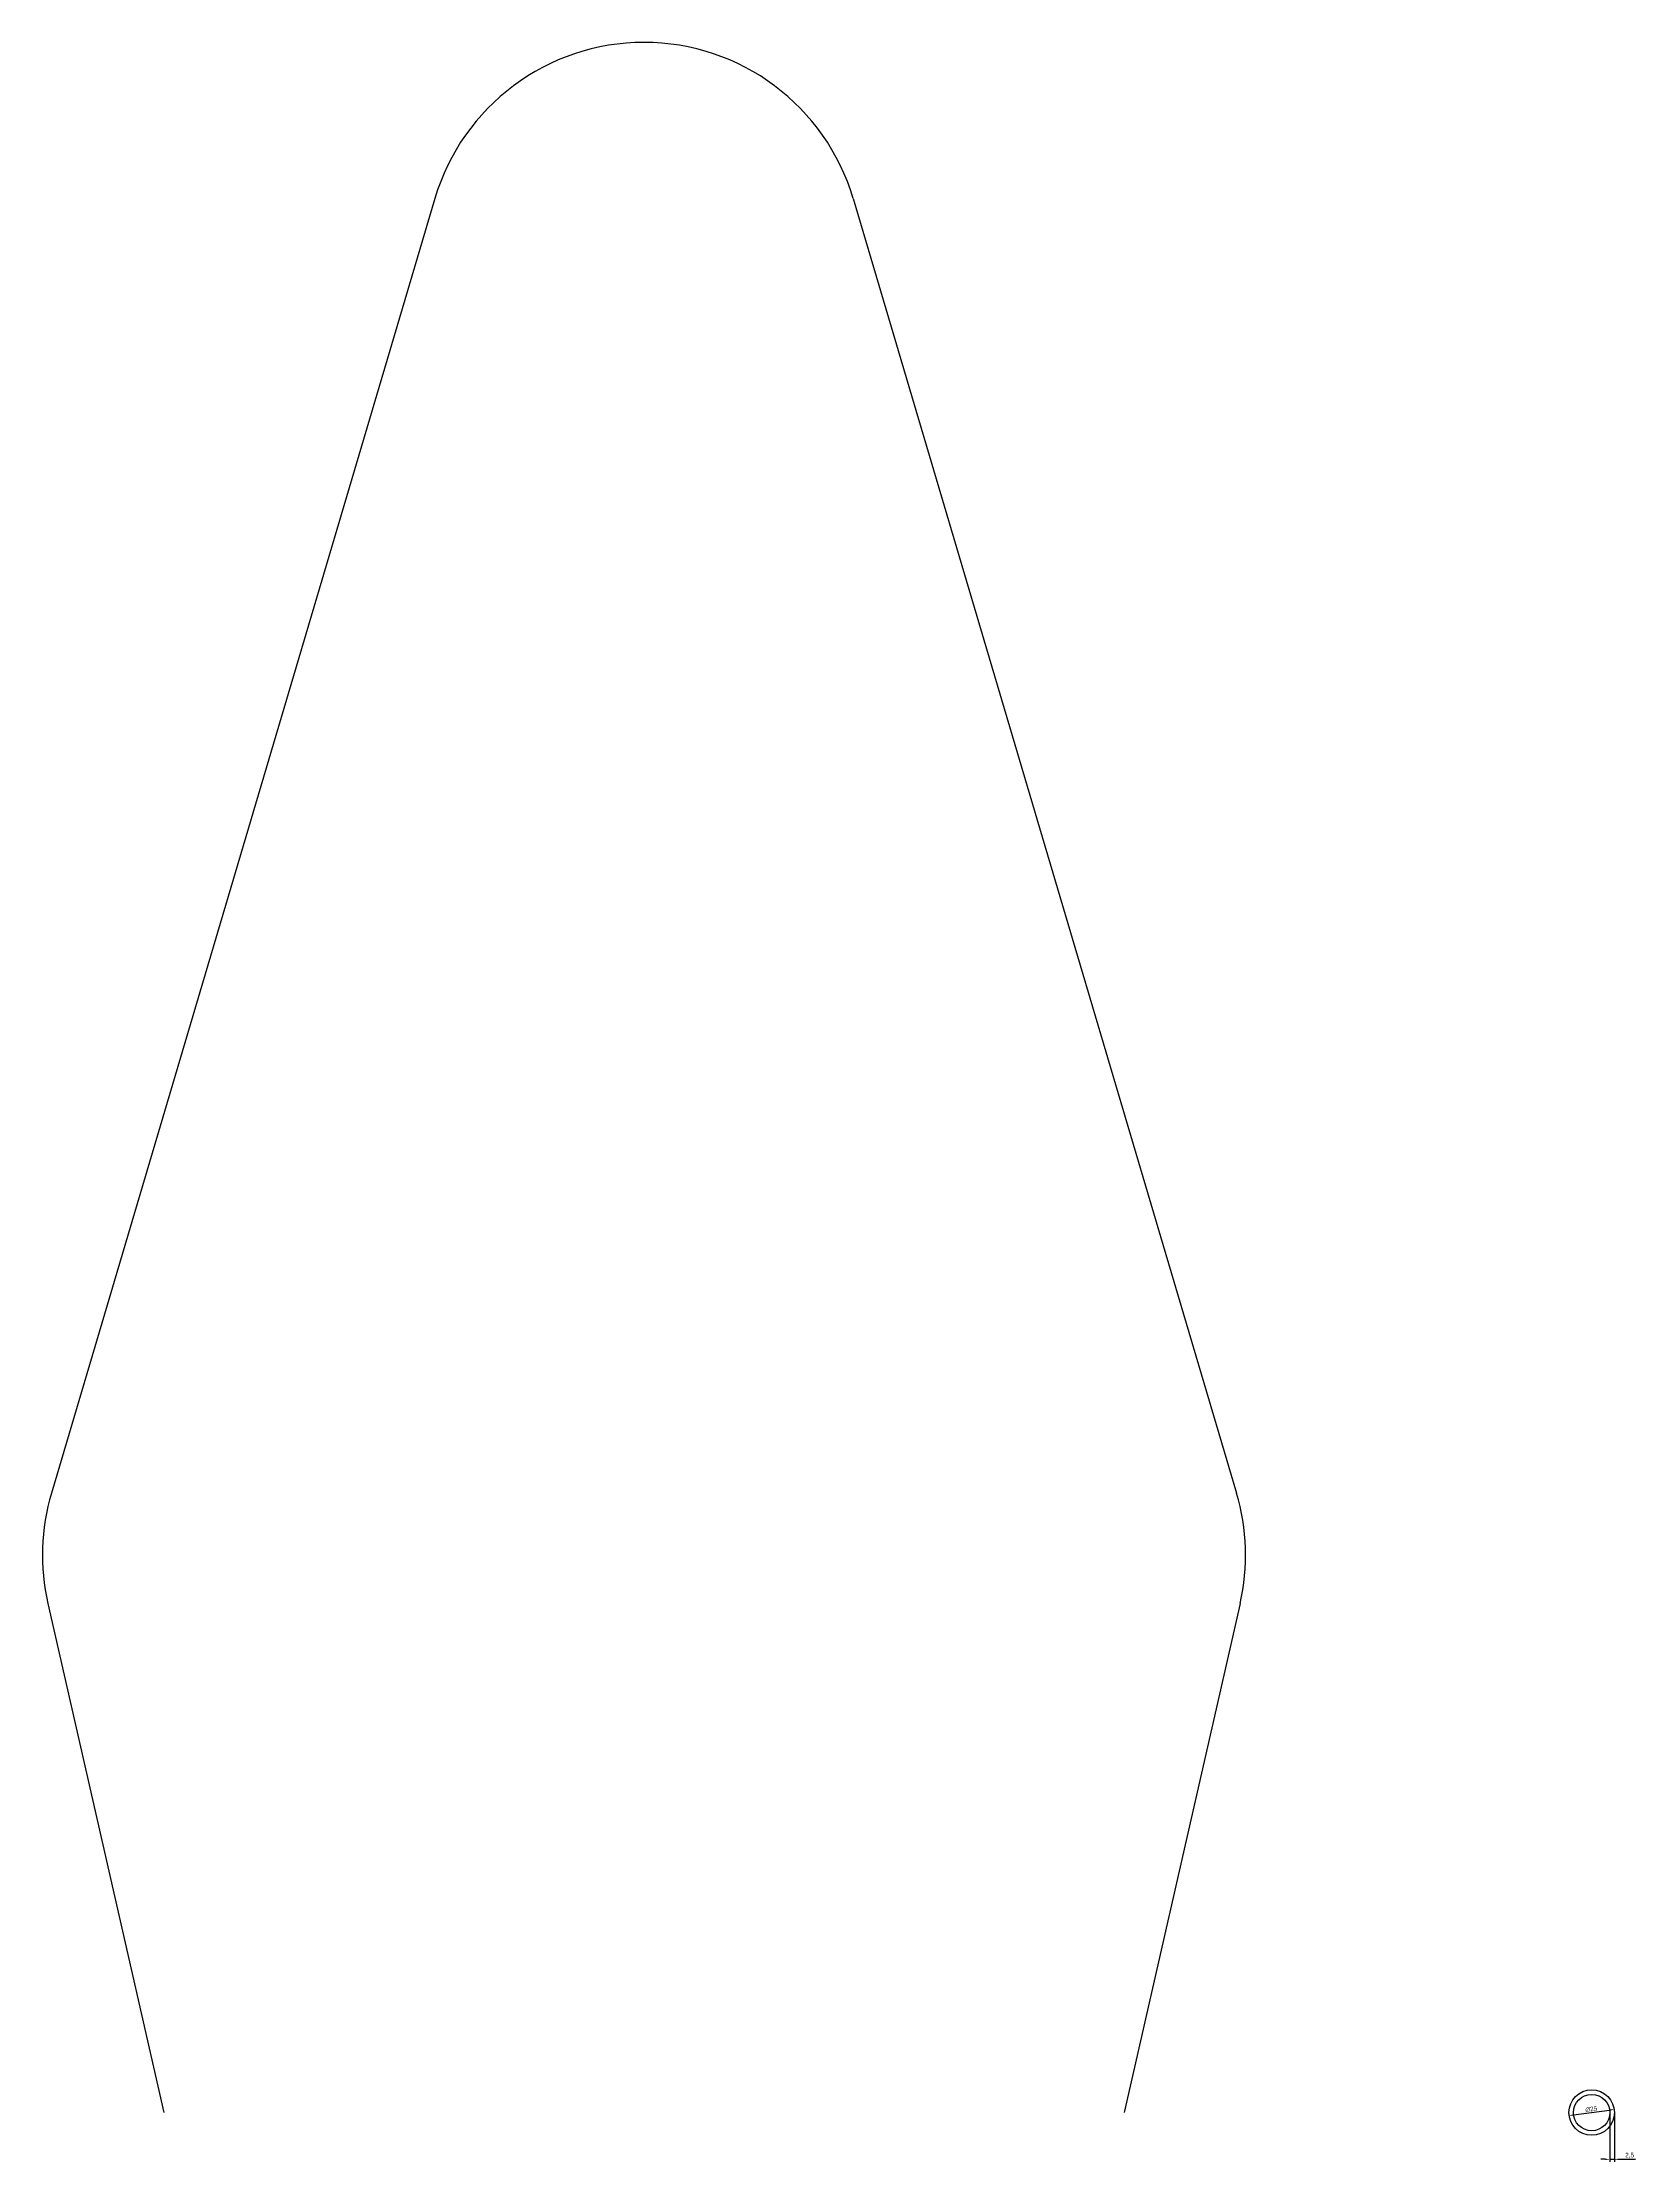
# Model space of a CAD drawing. Extents: x 264 to 1140, y -181 to 985.
import ezdxf

# ---------------------------------------------------------------- set-up
doc = ezdxf.new("R2010")
doc.units = 0
doc.dimstyles.get("Standard").update_dxf_attribs({"dimtxt": 0.18, "dimasz": 0.18, "dimexe": 0.18, "dimexo": 0.0625, "dimgap": 0.09, "dimtad": 0, "dimtih": 1, "dimtoh": 1, "dimdec": 4, "dimzin": 0, "dimdsep": 46, "dimtxsty": 'Standard', "dimcen": 0.09, "dimadec": 0, "dimazin": 0, "dimtfac": 1, "dimtdec": 4, "dimtofl": 0, "dimtmove": 0, "dimatfit": 3, "dimfxl": 1, "dimtolj": 1, "dimtzin": 0, "dimarcsym": 0})

# ---------------------------------------------------------------- blocks, each defined once
blk = doc.blocks.new('*D1')
at = {"color": 0, "lineweight": -2, "transparency": 16777216}
for p, q in [((1125.8, -154.5), (1125.8, -180.9)), ((1128.3, -154.5), (1128.3, -180.9)), ((1123.3, -179.6), (1120.8, -179.6)), ((1125.8, -179.6), (1128.3, -179.6)), ((1130.8, -179.6), (1140, -179.6))]:
    blk.add_line(p, q, dxfattribs=at)
at = {"color": 0, "transparency": 16777216}
for points in [[(1123.3, -179.2), (1123.3, -180), (1125.8, -179.6)], [(1130.8, -179.2), (1130.8, -180), (1128.3, -179.6)]]:
    blk.add_solid(points, dxfattribs=at)
at = {"layer": 'Defpoints', "color": 0, "transparency": 16777216}
for p in [(1125.8, -153.9), (1128.3, -153.9), (1128.3, -179.6)]:
    blk.add_point(p, dxfattribs=at)
at = {"color": 0, "transparency": 16777216, "insert": (1136.7, -177.5), "char_height": 2.5, "attachment_point": 5}
blk.add_mtext('2,5', dxfattribs=at)
blk = doc.blocks.new('*D2')
at = {"color": 0, "lineweight": -2, "transparency": 16777216}
blk.add_line((1105.9, -155.2), (1125.7, -152.5), dxfattribs=at)
at = {"color": 0, "transparency": 16777216}
for points in [[(1105.9, -154.8), (1106, -155.6), (1103.4, -155.5)], [(1125.7, -152.1), (1125.8, -152.9), (1128.2, -152.2)]]:
    blk.add_solid(points, dxfattribs=at)
at = {"layer": 'Defpoints', "color": 0, "transparency": 16777216}
for p in [(1103.4, -155.5), (1128.2, -152.2)]:
    blk.add_point(p, dxfattribs=at)
at = {"color": 0, "transparency": 16777216, "insert": (1115.6, -152), "char_height": 2.5, "attachment_point": 5, "rotation": 7.631}
blk.add_mtext('∅25', dxfattribs=at)

msp = doc.modelspace()

# ---------------------------------------------------------------- linework, layer by layer
for p, q in [((479.442, 899.221), (268.473, 187.001)), ((709.558, 899.221), (920.527, 187.001)), ((266.533, 126.246), (330.391, -153.86)), ((922.467, 126.246), (858.609, -153.86))]:
    msp.add_line(p, q)
for radius in [12.5, 10]:
    msp.add_circle((1115.836, -153.86), radius)
for centre, start, end in [((594.5, 865.139), 16.500006, 163.499994), ((383.531, 152.919), 163.49999, 192.842671), ((805.469, 152.919), 347.157321, 16.500004)]:
    msp.add_arc(centre, 120, start, end)

# ---------------------------------------------------------------- dimensions: what is measured, and where the dimension line sits
dim = msp.add_diameter_dim_2p(p1=(1103.447, -155.52), p2=(1128.226, -152.2), dimstyle='Standard', override={"dimtxt": 2.5, "dimasz": 2.5, "dimexe": 1.25, "dimexo": 0.625, "dimgap": 0.625, "dimtad": 1, "dimtih": 0, "dimtoh": 0, "dimdec": 2, "dimzin": 8, "dimdsep": 44, "dimcen": 2.5, "dimtdec": 2, "dimtofl": 1, "dimatfit": 0, "dimtolj": 0, "dimtzin": 8})
dim.commit()
dim.dimension.update_dxf_attribs({"geometry": '*D2', "text_midpoint": (1115.587, -152.002)})
dim = msp.add_linear_dim(base=(1128.336, -179.613), p1=(1125.836, -153.86), p2=(1128.336, -153.86), dimstyle='Standard', override={"dimtxt": 2.5, "dimasz": 2.5, "dimexe": 1.25, "dimexo": 0.625, "dimgap": 0.625, "dimtad": 1, "dimtih": 0, "dimtoh": 0, "dimdec": 2, "dimzin": 8, "dimdsep": 44, "dimcen": 2.5, "dimtdec": 2, "dimtofl": 1, "dimatfit": 0, "dimtolj": 0, "dimtzin": 8})
dim.commit()
dim.dimension.update_dxf_attribs({"geometry": '*D1', "text_midpoint": (1136.67, -177.53)})

doc.saveas('drawing.dxf')
